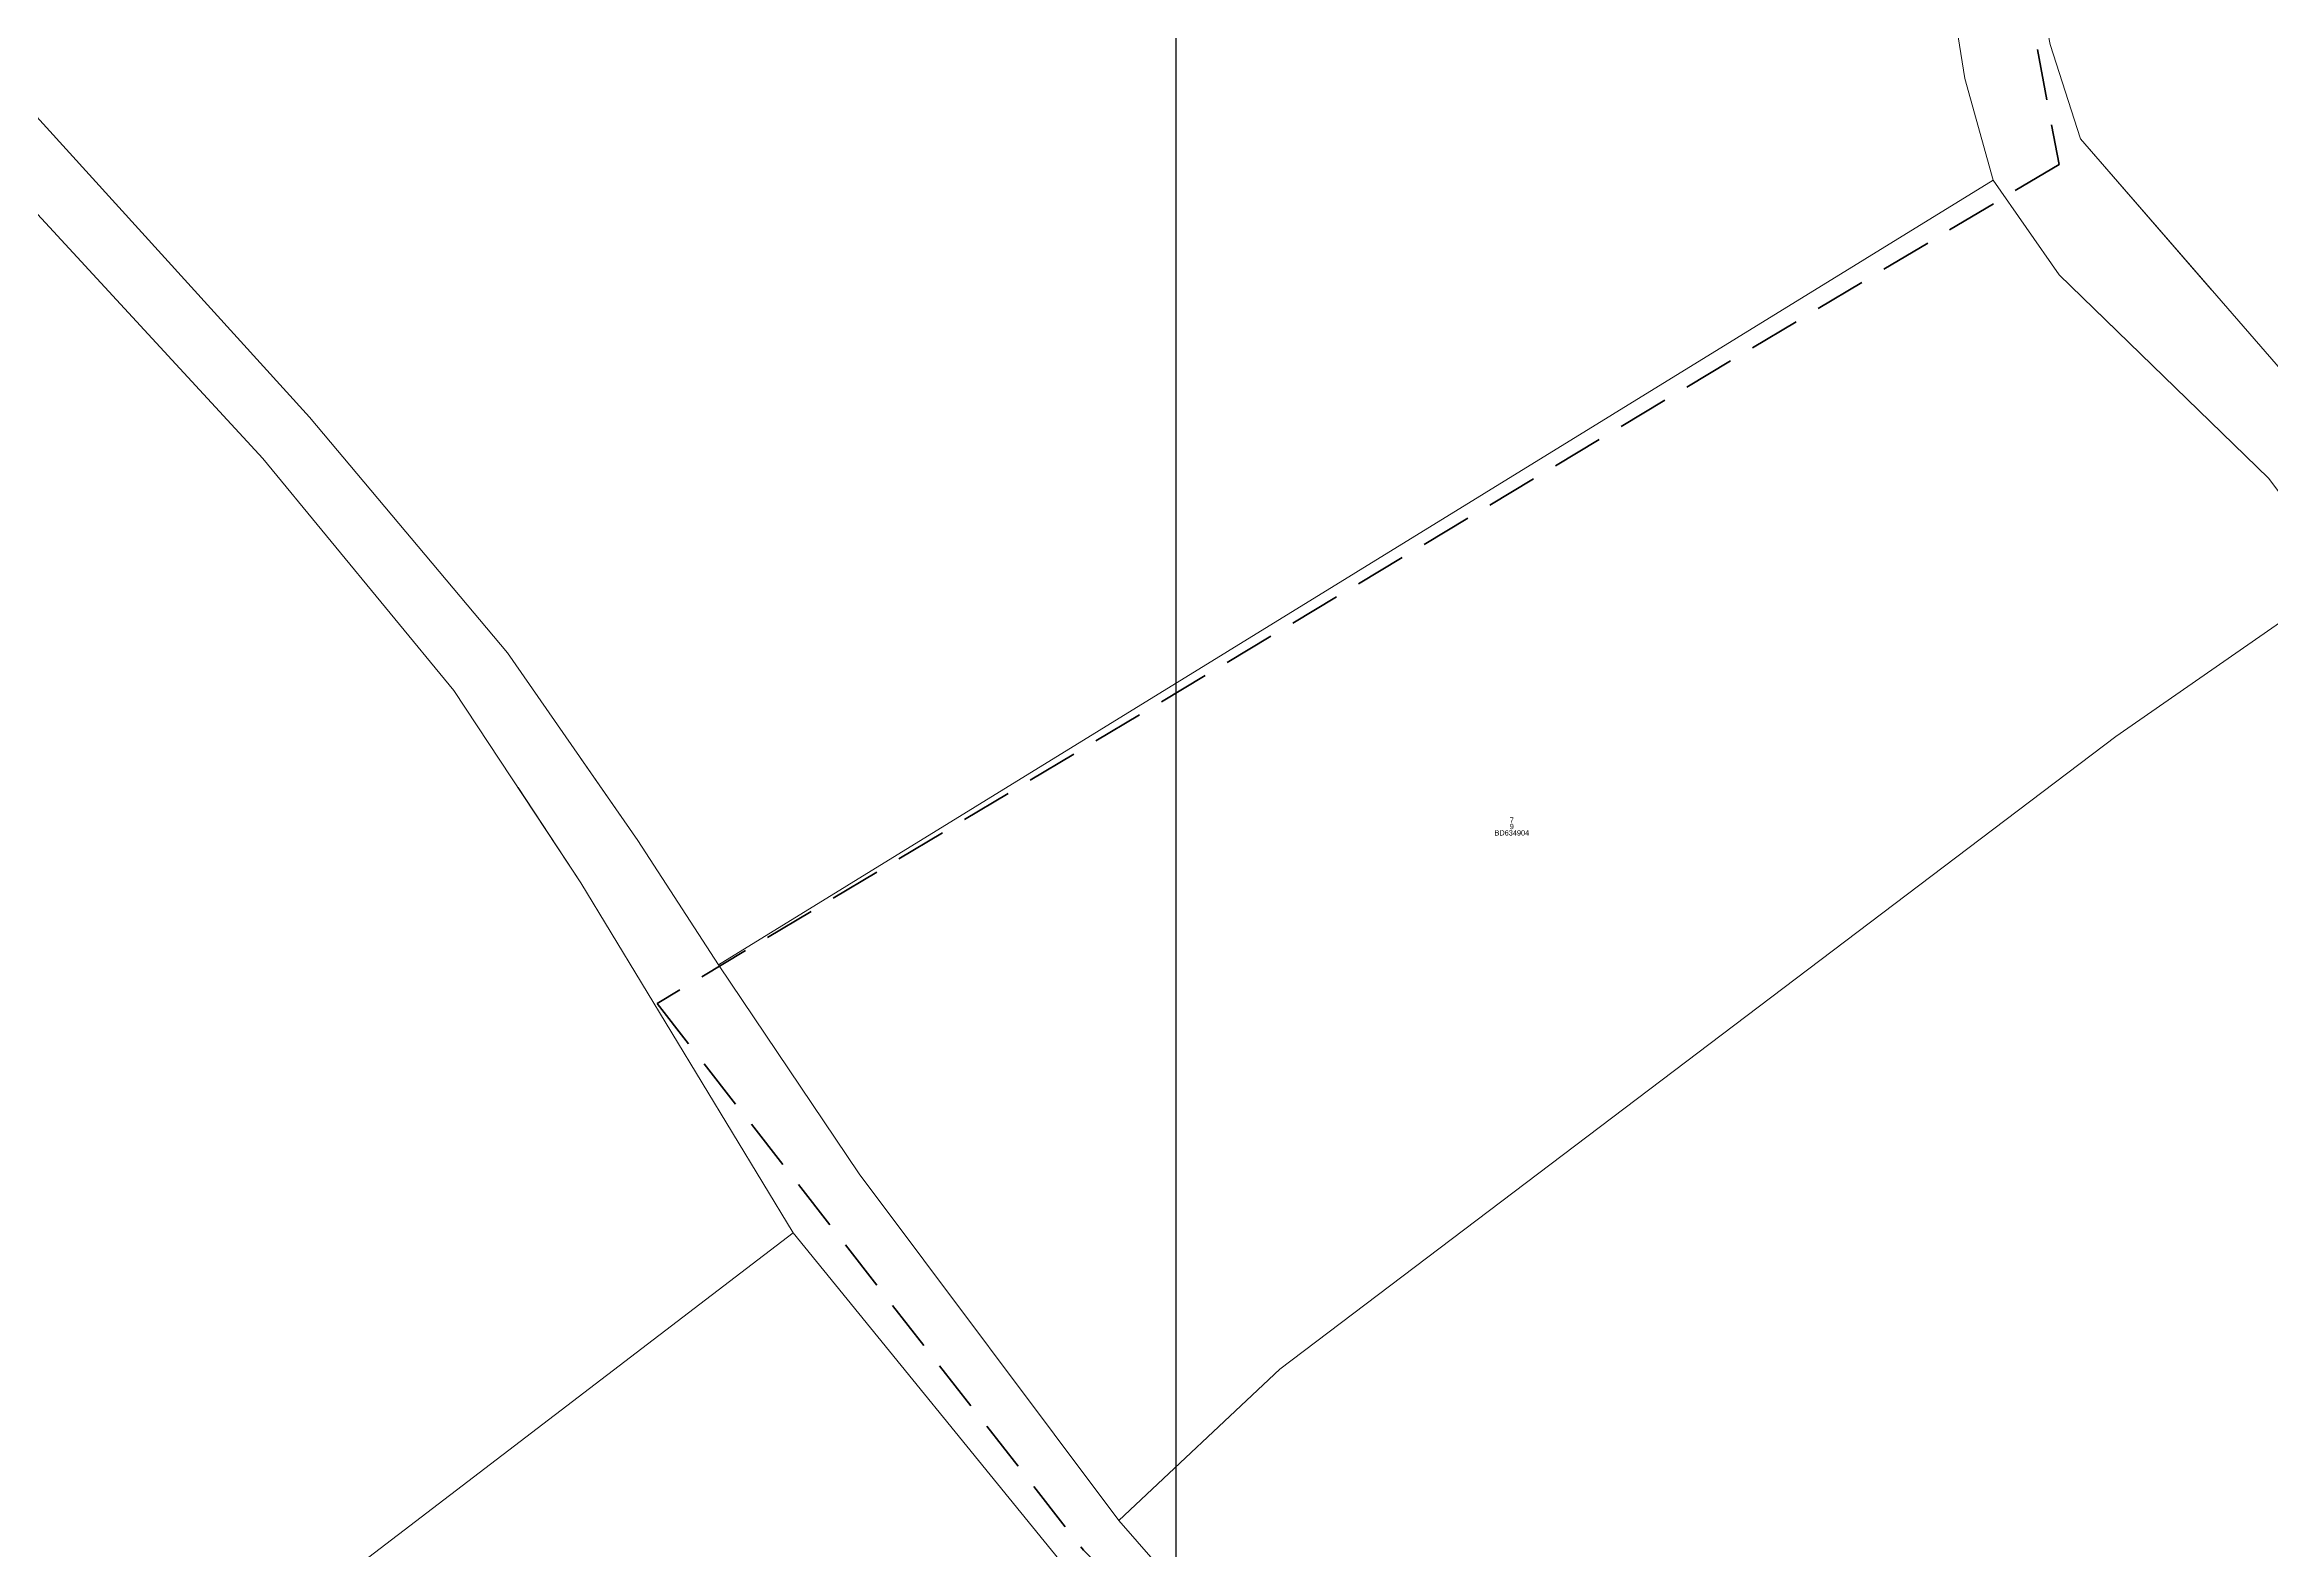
# Model space of a CAD drawing. Header units: metres. Extents: x 547915 to 556085, y 1814738 to 1822008.
# Drawn here: x 549893.6 to 550103, y 1819761.6 to 1819903.2 of the extents above; entities that cross this region are included whole.
import ezdxf
from ezdxf.enums import TextEntityAlignment as Align

# ---------------------------------------------------------------- set-up
doc = ezdxf.new("R2010")
doc.units = ezdxf.units.M
doc.header["$LTSCALE"] = 1.6
doc.linetypes.add('MEDIUM_DASHED', pattern=[4.5, 3, -1.5])
for name, color, linetype, lineweight in [('10', 7, 'Continuous', 13), ('23', 7, 'Continuous', 13), ('34', 7, 'MEDIUM_DASHED', 35), ('54', 7, 'Continuous', 25)]:
    doc.layers.add(name, color=color, linetype=linetype, lineweight=lineweight)
doc.layers.add('20', color=7, linetype='Continuous')

msp = doc.modelspace()

# ---------------------------------------------------------------- linework, layer by layer
at = {"layer": '10'}
for p, q in [((549956.97, 1819816.63), (550076.86, 1819890.45)), ((549956.97, 1819816.63), (550076.86, 1819890.45)), ((549910.2, 1819750.36), (549963.99, 1819791.42))]:
    msp.add_line(p, q, dxfattribs=at)
msp.add_lwpolyline([(549994.6, 1819764.36), (550009.75, 1819778.61), (550088.41, 1819838.11), (550109.86, 1819853.01)], dxfattribs=at)
at = {"layer": '23'}
for points in [[(549963.99, 1819791.42), (549944.02, 1819824.35), (549932.07, 1819842.43), (549914.08, 1819864.26), (549870.56, 1819911.45), (549850.4, 1819932.31), (549829.26, 1819950.43), (549811.29, 1819961.96), (549777.46, 1819979.64), (549758.58, 1819991.97), (549753.41, 1820000), (549729.82, 1820036.67)], [(550080.66, 1819999.04), (550079.25, 1819994.5), (550078.57, 1819985.34), (550079.7, 1819930.42), (550080.31, 1819913.14), (550082.23, 1819903.2), (550085.07, 1819894.33), (550097.38, 1819880.16)], [(550070.07, 1819987.38), (550069.73, 1819979.89), (550071.08, 1819931.05), (550072.2, 1819912.58), (550074.21, 1819900.01), (550076.86, 1819890.45)], [(550076.86, 1819890.45), (550074.21, 1819900.01), (550072.2, 1819912.58), (550071.08, 1819931.05)], [(549875.16, 1819915.85), (549918.49, 1819868.15), (549937.11, 1819845.97), (549949.36, 1819828.34), (549956.97, 1819816.63)], [(550126.65, 1819836.66), (550116.46, 1819857.54), (550108.67, 1819867.17), (550085.07, 1819894.33), (550082.23, 1819903.2)], [(550088.49, 1819876.28), (550083.07, 1819881.55), (550076.86, 1819890.45)], [(550109.86, 1819853.01), (550102.76, 1819862.42), (550083.07, 1819881.55), (550076.86, 1819890.45)], [(549944.02, 1819836.03), (549949.36, 1819828.34), (549956.97, 1819816.63)], [(549963.99, 1819791.42), (549944.02, 1819824.35), (549938.1, 1819833.31)], [(549956.97, 1819816.63), (549970.2, 1819796.98), (549994.6, 1819764.36)], [(549956.97, 1819816.63), (549970.2, 1819796.98), (549994.6, 1819764.36)], [(550000, 1819748.11), (549990.49, 1819758.9), (549963.99, 1819791.42)], [(550000, 1819748.11), (549990.49, 1819758.9), (549963.99, 1819791.42)], [(550058.27, 1819702.5), (550052.13, 1819706.24), (550024.4, 1819731.45), (550008.82, 1819748.1), (550000, 1819758.19), (549994.6, 1819764.36)], [(550058.27, 1819702.5), (550052.13, 1819706.24), (550024.4, 1819731.45), (550008.82, 1819748.1), (550000, 1819758.19), (549994.6, 1819764.36)]]:
    msp.add_lwpolyline(points, dxfattribs=at)
at = {"layer": '34'}
msp.add_lwpolyline([(550075.11, 1819978.79), (550075.77, 1819931.04), (550083.06, 1819891.92), (549951.19, 1819813), (549991.28, 1819761.59), (550053.11, 1819699.71), (550050.37, 1819670.84), (550072.36, 1819652.97), (550101.21, 1819607.59), (550046.25, 1819589.71), (550032.51, 1819537.46), (549999.53, 1819540.21), (549952.81, 1819507.21), (549945.94, 1819471.46), (549962.43, 1819467.33), (549972.05, 1819415.08), (549954.18, 1819346.32), (549965.18, 1819288.57), (549983.04, 1819250.07), (549963.81, 1819170.31)], dxfattribs=at)
at = {"layer": '54'}
msp.add_line((550000, 1816000), (550000, 1821000), dxfattribs=at)

# ---------------------------------------------------------------- texts
at = {"layer": '20'}
msp.add_text('BD634904', height=0.5, dxfattribs=at).set_placement((550031.585, 1819828.8), align=Align.CENTER)
msp.add_text('BD634904', height=0.5, dxfattribs=at).set_placement((550031.585, 1819828.8), align=Align.CENTER)
at = {"layer": '20', "width": 0.95}
for s, p in [('9', (550031.585, 1819829.4)), ('9', (550031.585, 1819829.4)), ('7', (550031.585, 1819830)), ('7', (550031.585, 1819830))]:
    msp.add_text(s, height=0.5, dxfattribs=at).set_placement(p, align=Align.CENTER)

doc.saveas('drawing.dxf')
